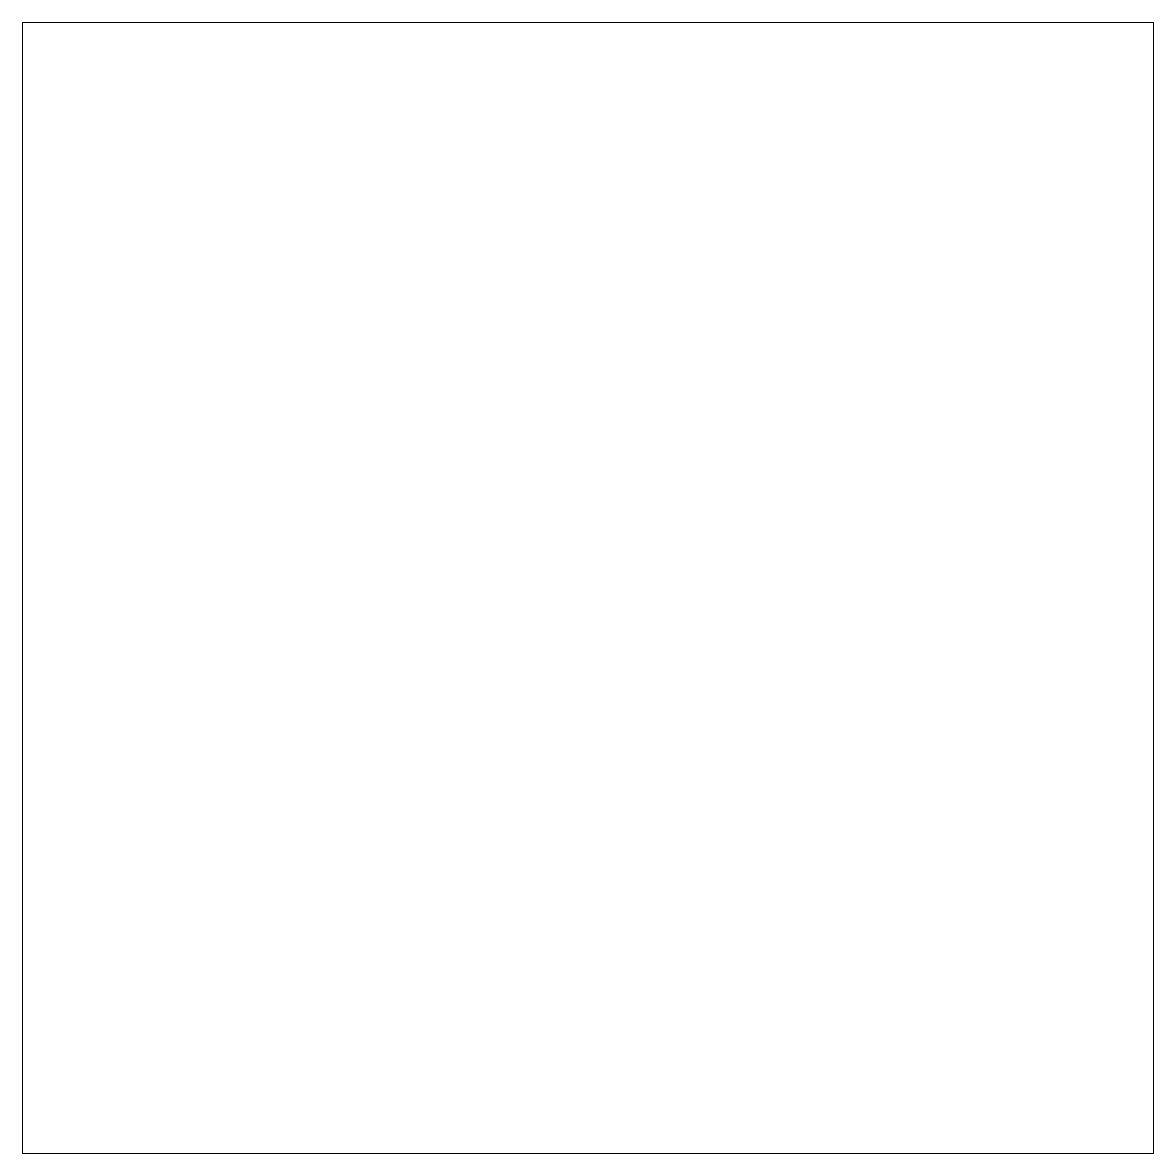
# Model space of a CAD drawing. Header units: millimetres. Extents: x 0 to 200, y 100 to 300.
import ezdxf

# ---------------------------------------------------------------- set-up
doc = ezdxf.new("R2010")
doc.units = ezdxf.units.MM
doc.header["$LTSCALE"] = 50
doc.layers.add('None', color=7, linetype='Continuous', lineweight=5)

# ---------------------------------------------------------------- blocks, each defined once
blk = doc.blocks.new('slab-styled (2D)')
at = {"color": 255, "linetype": 'Continuous', "lineweight": 5, "transparency": 33554687}
blk.add_wipeout([(0, 100), (200, 100), (200, 300), (0, 300)], dxfattribs=at).dxf.layer = 'None'
at = {"layer": 'None', "color": 7, "linetype": 'Continuous', "lineweight": 5, "transparency": 33554687, "flags": 128}
blk.add_lwpolyline([(0, 100), (200, 100), (200, 300), (0, 300)], close=True, dxfattribs=at)
at = {"layer": 'None', "color": 0, "flags": 1}
for tag in ['instanceID', 'IFC_UUID']:
    blk.add_attdef(tag, (0, 100), '', height=0.18, dxfattribs=at)

msp = doc.modelspace()

# ---------------------------------------------------------------- block references
at = {"layer": 'None', "color": 7, "transparency": 33554687}
msp.add_blockref('slab-styled (2D)', (0, 0), dxfattribs=at)

doc.saveas('drawing.dxf')
